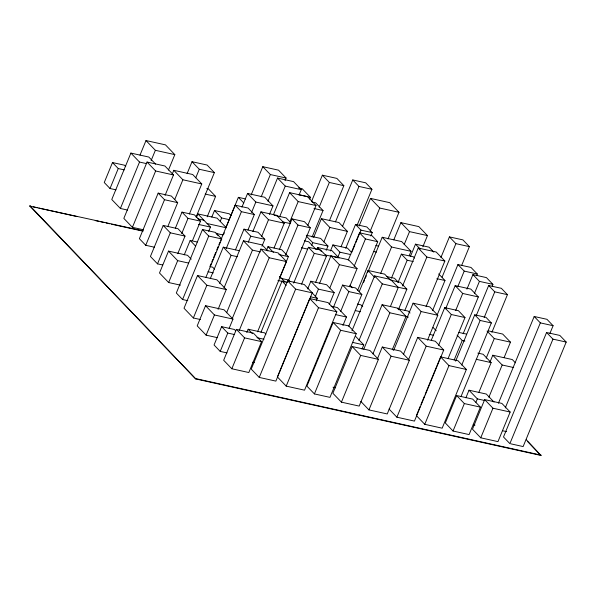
<?xml version="1.0" encoding="UTF-8"?>
<svg xmlns="http://www.w3.org/2000/svg" width="596" height="596" viewBox="0 0 596 596"><rect width="100%" height="100%" fill="white"/><g stroke="black" fill="none" stroke-linecap="round" stroke-linejoin="round"><path stroke-width="0.89" d="M526.283 439.721L540.945 455.448L195.771 378.959L29.8 206.089L143.472 230.928M125.741 166.537L124.467 165.204L112.488 162.552L104.255 182.518L110.014 188.515L116.004 189.841M110.014 188.515L118.246 168.549L112.488 162.552M155.601 164.109L148.829 157.053L130.897 153.083L111.772 199.496L120.392 208.473L127.566 210.068M139.993 155.124L145.998 140.552L165.472 144.865L174.829 154.617L168.474 170.046M120.392 208.473L139.524 162.06L130.897 153.083M165.055 195.428L173.496 174.941L164.913 166.001L147.056 162.045L123.834 218.389L132.416 227.329L143.129 229.706M151.123 160.592L155.362 150.304L145.998 140.552M132.416 227.329L155.645 170.985L147.056 162.045M167.767 226.711L177.683 202.64L171.35 196.039L158.171 193.119L139.389 238.683L145.729 245.284L154.513 247.228M172.028 174.613L173.794 170.314L192.687 174.501L201.768 183.963L189.357 214.068M145.729 245.284L164.511 199.72L158.171 193.119M177.764 253.695L185.021 236.083L177.943 228.708L163.207 225.444L150.423 256.466L157.508 263.849L162.701 264.996M174.725 199.563L182.883 179.776L173.794 170.314M187.084 173.66L192.016 161.702L207.125 165.047L214.389 172.617L196.077 217.041M157.508 263.849L170.292 232.82L163.207 225.444M195.756 177.809L199.28 169.264L192.016 161.702M175.351 228.246L181.996 212.116L194.49 214.888L200.502 221.146L192.456 240.665M191.227 259.148L187.561 255.334L168.512 251.11L159.497 272.998L168.653 282.534L180.446 285.149M181.706 233.654L188.008 218.374L181.996 212.116M168.653 282.534L177.675 260.653L168.512 251.11M196.509 217.242L197.879 213.904L217.108 218.166L226.361 227.799L207.125 223.537M184.231 254.872L190.176 240.449L197.231 242.013M207.185 216.825L215.61 196.382L208.503 188.977L206.767 188.589M205.836 277.527L221.742 238.936L215.484 232.418L202.476 229.535L176.319 293.001L182.577 299.52L187.777 300.667M211.811 217.041L214.5 210.53L229.318 213.815L231.099 215.67M208.682 231.367L210.455 227.076L197.879 213.904M182.577 299.52L208.734 236.053L202.476 229.535M218.091 309.361L226.249 289.559L216.914 279.837L197.507 275.538L184.022 308.251L193.357 317.973L200.412 319.538M220.282 221.213L221.623 217.957L214.5 210.53M226.003 227.322L238.363 197.343L245.597 198.945M210.038 266.233L211.103 263.655M211.811 261.935L212.876 259.357M213.584 257.636L215.707 252.48M216.773 249.903L218.188 246.461M218.896 244.74L219.961 242.162M220.669 240.441L235.196 205.203L248.122 208.064L254.336 214.538L247.958 230.011M223.612 234.466L224.297 232.798M193.357 317.973L206.842 285.26L197.507 275.538M210.306 278.608L223.269 247.161L239.577 250.774M241.916 207.177L247.571 193.462L264.736 197.261L272.99 205.858L269.452 214.433M226.175 248.636L241.41 211.677L235.196 205.203M229.155 328.329L232.969 319.076L224.051 309.793L205.523 305.688L197.201 325.878L206.112 335.153L217.585 337.701M251.154 194.914L262.791 166.679L278.526 170.158L286.087 178.04L285.03 180.61M219.552 283.376L231.106 255.326L223.269 247.161M235.48 249.813L243.995 229.155L258.053 232.276L264.818 239.316L261.979 246.2M251.587 212.347L255.826 202.051L247.571 193.462M261.19 196.799L270.361 174.554L262.791 166.679M224.007 287.98L243.459 240.784L262.128 244.919L267.895 250.931M206.112 335.153L214.433 314.971L205.523 305.688M248.271 242.222L250.752 236.202L243.995 229.155M252.853 231.486L260.951 211.841L276.686 215.327L284.247 223.202L274.041 247.973M267.969 201.269L277.535 178.062L293.567 181.616L301.278 189.647L299.155 194.803M195.771 378.959L29.934 205.769M226.614 312.773L252.436 250.134L243.459 240.784M235.651 330.765L234.422 329.484L221.623 326.653L214.061 344.987L220.215 351.402L227.039 352.914M261.473 236.798L268.513 219.715L260.951 211.841M273.549 214.456L285.246 186.094L277.535 178.062M232.313 318.435L260.892 249.098L278.19 252.935L286.505 261.592L257.576 331.786M220.215 351.402L227.776 333.06L221.623 326.653M279.71 216.639L289.604 192.65L307.439 196.598L316.014 205.531L307.894 225.236M266.576 250.141L267.991 246.707L281.752 249.754L288.367 256.645L279.889 277.229M236.396 329.357L223.664 360.26L231.829 368.768L248.823 372.53L261.562 341.627L253.389 333.119L236.396 329.357L244.569 337.865L261.562 341.627M239.22 330.519L269.206 257.763L260.892 249.098M289.701 222.144L298.179 201.582L289.604 192.65M279.33 249.746L292.047 218.896L304.362 221.63L310.285 227.799L288.74 280.06M231.829 368.768L244.569 337.865M246.796 332.568L248.174 329.23L264.699 332.888L265.92 334.162M285.611 255.058L297.97 225.065L292.047 218.896M309.734 199.034L310.441 197.328L302.179 188.723L298.559 187.919M311.477 201.619L322.376 175.187L336.874 178.405L343.847 185.669L329.439 220.624M260.981 332.277L282.072 281.111L287.443 282.295M287.63 280.828L251.244 369.095L259.238 377.424L275.873 381.112L312.252 292.845L304.258 284.515L287.63 280.828L295.623 289.157L312.252 292.845M319.158 207.177L329.35 182.451L322.376 175.187M312.095 237.081L323.047 210.522L315.671 202.834L312.058 202.037M293.657 283.115L308.423 247.288L320.596 249.992L326.452 256.086L315.552 282.526M313.66 237.431L321.393 218.672L338.953 222.561L347.394 231.36L341.068 246.707M311.671 245.239L312.729 242.684L306.62 236.314M259.238 377.424L295.623 289.157M301.621 284.098L314.278 253.389L308.423 247.288M316.908 249.262L317.616 247.549L332.046 250.745L338.99 257.979M323.859 241.961L329.834 227.463L321.393 218.672M307.67 288.918L310.836 281.238L326.608 284.732L334.185 292.629L329.26 304.578M335.511 221.816L352.765 179.955L365.706 182.823L371.926 189.304L357.138 225.184M326.221 250.32L327.979 246.059L320.641 238.422L306.292 235.241M309.697 298.536L277.386 376.933L286.199 386.119L304.541 390.179L336.852 311.782L328.038 302.597L309.697 298.536L318.517 307.715L336.852 311.782M330.445 250.946L332.933 244.919L347.438 248.13L351.878 252.756M342.439 226.592L358.986 186.436L352.765 179.955M319.575 283.368L330.922 255.855L348.585 259.767L357.079 268.617L349.636 286.676M315.254 296.815L318.42 289.135L310.836 281.238M316.275 300.883L317.333 298.328L311.477 292.234M337.776 257.353L339.906 252.183L332.933 244.919M286.199 386.119L318.517 307.715M345.732 248.227L355.529 224.461L366.823 226.957L372.254 232.619L370.854 236.009M329.841 287.92L339.415 264.699L330.922 255.855M359.165 225.921L370.503 198.408L389.747 202.67L398.992 212.31L388.011 238.959M348.235 260.199L359.522 232.812L371.807 235.532L377.708 241.685L357.6 290.468M352.214 251.333L355.007 244.546M355.708 242.848L360.96 230.116L355.529 224.461M333.387 307.409L342.588 285.074L355.603 287.957L361.861 294.476L348.764 326.25M354.136 266.345L365.43 238.959L359.522 232.812M370.19 231.255L379.756 208.041L370.503 198.408M333.164 322.473L306.925 386.126L314.412 393.919L329.975 397.368L356.207 333.723L348.727 325.923L333.164 322.473L340.644 330.273L356.207 333.723M340.703 311.35L348.846 291.593L342.588 285.074M314.412 393.919L340.644 330.273M342.938 325.52L346.44 317.012L337.388 307.581L331.108 306.188M359.209 291.742L367.993 270.435L384.651 274.13L390.201 279.904M363.523 282.601L364.581 280.031M365.288 278.317L366.346 275.754M367.754 272.335L382.207 237.268L401.667 241.581L411.024 251.318L409.258 255.602M351.953 330.847L374.601 275.896L390.581 279.442L398.262 287.443L390.477 306.329M393.8 239.845L400.899 222.636L418.832 226.607L427.459 235.591L422.847 246.781M380.635 273.527L391.565 247.012L382.207 237.268M352.147 346.529L332.881 393.263L341.419 402.151L359.172 406.085L378.438 359.351L369.9 350.463L352.147 346.529L360.684 355.417L378.438 359.351M358.926 340.569L382.282 283.905L374.601 275.896M404.2 244.531L409.527 231.62L400.899 222.636M362.018 349.122L363.769 344.868L355.827 336.598M391.43 278.19L401.346 254.142L413.482 256.831L414.652 258.046M341.419 402.151L360.684 355.417M363.761 349.219L382.111 304.712L398.262 308.288L406.032 316.379L392.272 349.763M397.979 282.549L407.18 260.221L401.346 254.142M410.547 256.176L415.494 244.166L429.053 247.169L433.799 252.108M372.94 353.89L389.873 312.803L382.111 304.712M402.605 285.916L418.221 248.033L436.205 252.019L444.854 261.033L426.043 306.657M377.715 358.114L382.282 347.028L400.579 351.089L409.37 360.252L387.236 413.952L368.939 409.899L360.774 401.384M398.381 309.771L406.867 289.172L400.259 282.288L390.812 280.195M404.863 310.419L426.863 257.047L418.221 248.033M368.939 409.899L391.073 356.192L382.282 347.028M393.591 350.5L413.088 303.193L429.776 306.888L437.792 315.247L427.511 340.189M440.928 257.494L449.421 236.895L462.913 239.883L469.395 246.64L461.617 265.525M403.388 354.553L421.111 311.544L413.088 303.193M442.105 277.133L455.903 243.652L449.421 236.895M408.551 359.611L417.722 337.358L435.289 341.247L443.729 350.046L414.443 421.096L396.884 417.2L389.039 409.035M432.592 310.561L444.981 280.493L438.671 273.922M437.211 314.837L457.937 264.557L471.004 267.448L477.284 273.996L476.584 275.702M396.884 417.2L426.17 346.149L417.722 337.358M431.28 340.241L444.713 307.655L458.406 310.687L464.992 317.541L448.028 358.71M445.644 308.765L455.173 285.633L470.81 289.097L478.327 296.927L463.144 333.767M457.892 286.438L464.217 271.098L457.937 264.557M438.574 345.382L451.299 314.509L444.713 307.655M455.635 310.598L462.697 293.463L455.173 285.633M466.944 289.127L472.926 274.607L486.425 277.602L492.914 284.359L492.207 286.065M420.255 406.248L416.395 415.613L424.762 424.322L442.165 428.181L466.37 369.46L458.004 360.744L440.6 356.892L425.164 394.336M420.955 404.55L424.464 396.035M474.49 293.321L479.415 281.372L472.926 274.607M424.762 424.322L448.967 365.601L440.6 356.892M454.182 359.984L462.22 340.48L457.117 335.161M455.642 361.146L474.736 314.837L485.956 317.325L491.35 322.943L460.954 396.698M476.301 315.5L488.668 285.506L501.34 288.308L507.434 294.655L491.894 332.367M461.751 365.05L480.13 320.454L474.736 314.837M484.161 317.564L494.762 291.846L488.668 285.506M456.64 395.543L445.324 422.989L453.042 431.027L469.089 434.581L480.398 407.135L472.688 399.097L456.64 395.543L464.351 403.574L480.398 407.135M465.878 397.815L469.015 390.216L486.329 394.053L494.01 402.054M453.042 431.027L464.351 403.574M486.194 358.159L494.263 338.573L487.074 331.085M490.001 362.018L492.795 355.231L512.292 359.552L515.413 362.808M478.782 392.585L491.141 362.606L483.132 354.262L477.873 353.1M475.943 402.263L477.336 398.88L469.015 390.216M484.675 399.596L472.472 429.195L480.748 437.814L497.958 441.629L510.161 412.03L501.884 403.41L484.675 399.596L492.952 408.215L510.161 412.03M504.156 357.488L510.474 342.164L502.681 334.051L488.273 330.855M488.884 397.219L502.167 364.998L492.795 355.231M480.748 437.814L492.952 408.215M498.427 403.231L534.187 316.483L546.957 319.314L553.095 325.707L549.914 333.44M505.281 407.91L540.326 322.876L534.187 316.483M546.569 332.493L503.501 436.987L509.878 443.625L552.946 339.131L546.569 332.493L559.83 335.429L566.2 342.067L523.132 446.56L510.757 443.819M358.986 186.436L371.926 189.304M329.35 182.451L343.847 185.669M270.361 174.554L286.087 178.04M155.362 150.304L174.829 154.617M285.246 186.094L301.278 189.647M379.756 208.041L398.992 212.31M199.28 169.264L214.389 172.617M298.685 194.721L310.441 197.328M139.524 162.06L146.691 163.654M298.179 201.582L316.014 205.531M155.645 170.985L173.496 174.941M314.017 208.518L323.047 210.522M182.883 179.776L201.768 183.963M409.527 231.62L427.459 235.591M118.246 168.549L124.236 169.875M455.903 243.652L469.395 246.64M255.826 202.051L272.99 205.858M205.173 194.065L215.61 196.382M360.96 230.116L372.254 232.619M329.834 227.463L347.394 231.36M274.138 215.245L286.177 217.912L290.677 222.599M365.43 238.959L377.708 241.685M241.41 211.677L254.336 214.538M297.97 225.065L310.285 227.799M282.504 221.846L290.245 223.56M268.513 219.715L284.247 223.202M391.565 247.012L411.024 251.318M375.838 245.545L378.549 246.148M426.863 257.047L444.854 261.033M164.511 199.72L177.683 202.64M464.217 271.098L477.284 273.996M373.722 251.49L376.434 252.093M221.623 217.957L229.475 219.693M407.18 260.221L413.252 261.562M304.377 240.844L308.728 241.805L316.089 249.471M312.729 242.684L327.979 246.059M197.85 218.874L203.854 220.2M479.415 281.372L492.914 284.359M188.008 218.374L200.502 221.146M339.906 252.183L350.791 254.596M198.446 224.416L210.455 227.076M250.752 236.202L264.818 239.316M301.405 247.72L307.491 249.076M436.861 278.697L444.981 280.493M494.762 291.846L507.434 294.655M325.453 254.976L332.672 256.578M334.475 256.98L338.088 257.777M314.278 253.389L326.452 256.086M222.867 234.921L216.043 233.409L217.957 235.398M339.415 264.699L357.079 268.617M208.734 236.053L221.742 238.936M386.424 276.492L394.507 278.287L398.21 282.139M462.697 293.463L478.327 296.927M278.913 254.552L288.367 256.645M252.436 250.134L260.437 251.907M170.292 232.82L185.021 236.083M269.206 257.763L286.505 261.592M397.42 287.078L406.867 289.172M382.282 283.905L398.262 287.443M29.8 206.089L31.618 206.492M33.436 206.894L37.064 207.699M38.882 208.101L77.033 216.557M95.204 220.58L98.839 221.384M100.649 221.786L104.285 222.591M106.103 222.993L109.739 223.798M111.549 224.2L142.437 231.047M540.326 322.876L553.095 325.707M231.106 255.326L237.454 256.727M480.13 320.454L491.35 322.943M348.846 291.593L361.861 294.476M451.299 314.509L464.992 317.541M280.619 278.272L288.65 280.053L289.857 281.305M552.946 339.131L566.2 342.067M421.111 311.544L437.792 315.247M318.42 289.135L334.185 292.629M277.967 280.463L285.111 282.05L279.703 276.417M210.038 266.606L212.683 267.194L214.53 269.124M397.51 308.743L408.208 311.112L410.026 313.004M177.675 260.653L188.552 263.06M357.362 304.057L360.9 304.839L362.726 306.739M208.004 271.716L213.293 272.886M389.873 312.803L406.032 316.379M405.682 316.528L408.357 317.117M310.374 296.786L317.333 298.328M494.263 338.573L510.474 342.164M458.6 332.352L466.556 334.118M355.246 310.568L360.558 311.745M462.22 340.48L464.873 341.068M429.224 334.319L433.642 335.295M206.842 285.26L226.249 289.559M335.682 314.628L346.44 317.012M426.17 346.149L443.729 350.046M502.167 364.998L513.692 367.546M476.241 359.306L491.141 362.606M352.467 342.365L363.769 344.868M448.967 365.601L466.37 369.46M214.433 314.971L232.969 319.076M391.073 356.192L409.37 360.252M256.988 337.701L263.946 339.243M227.776 333.06L234.6 334.572M477.336 398.88L485.129 400.609M252.57 362.241L254.306 362.621M333.037 387.199L335.645 387.78M502.391 430.699L506.645 431.646M473.298 424.732L475.027 425.112M195.898 378.639L541.079 455.128M415.494 244.166L420.24 249.106M433.128 327.517L436.242 330.765M367.993 270.435L374.772 277.498M527.438 441.375L540.945 455.448M317.616 247.549L321.4 251.49M349.904 285.246L352.363 287.808M238.363 197.343L243.779 202.983M267.991 246.707L273.408 252.346M282.072 281.111L286.184 285.38M190.176 240.449L195.518 246.014M248.174 329.23L252.451 333.685"/></g></svg>
